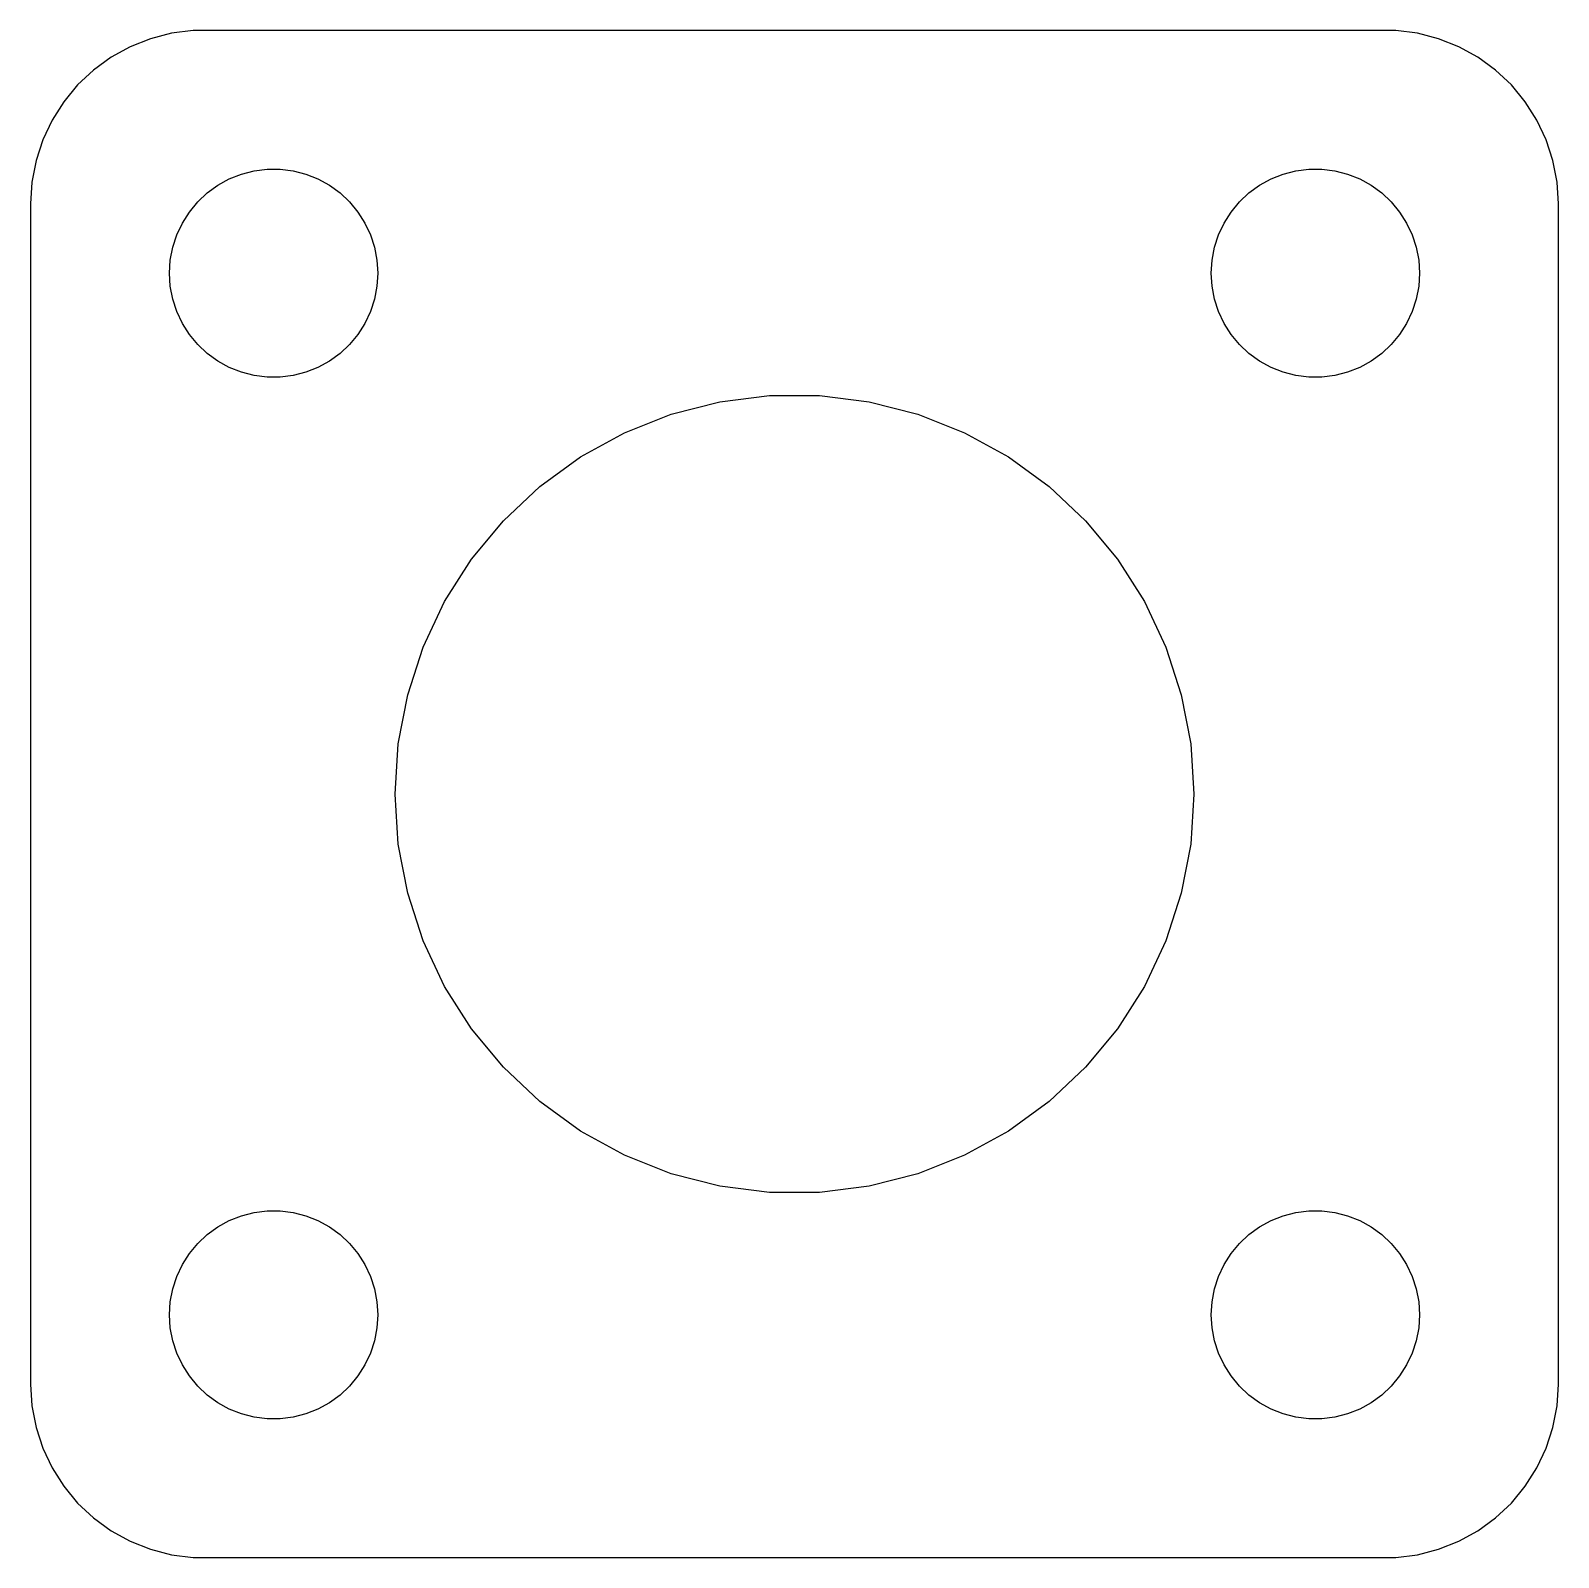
# Model space of a CAD drawing. Header units: metres. Extents: x -22 to 22, y 32 to 76.
import ezdxf

# ---------------------------------------------------------------- set-up
doc = ezdxf.new("R2010")
doc.units = ezdxf.units.M

msp = doc.modelspace()

# ---------------------------------------------------------------- linework, layer by layer
for p, q in [((-18.5451, 75.7553), (-19.1289, 75.5241)), ((-17.9369, 75.9114), (-18.5451, 75.7553)), ((-17.3139, 75.9901), (-17.9369, 75.9114)), ((17.3139, 75.9901), (-17.3139, 75.9901)), ((17.9369, 75.9114), (17.3139, 75.9901)), ((18.5451, 75.7553), (17.9369, 75.9114)), ((19.1289, 75.5241), (18.5451, 75.7553)), ((-19.1289, 75.5241), (-19.6791, 75.2216)), ((19.6791, 75.2216), (19.1289, 75.5241)), ((-20.1871, 74.8526), (-20.6448, 74.4227)), ((-19.6791, 75.2216), (-20.1871, 74.8526)), ((20.1871, 74.8526), (19.6791, 75.2216)), ((20.6448, 74.4227), (20.1871, 74.8526)), ((-20.6448, 74.4227), (-21.0451, 73.9389)), ((21.0451, 73.9389), (20.6448, 74.4227)), ((-21.0451, 73.9389), (-21.3815, 73.4088)), ((21.3815, 73.4088), (21.0451, 73.9389)), ((-21.3815, 73.4088), (-21.6489, 72.8406)), ((21.6489, 72.8406), (21.3815, 73.4088)), ((-21.6489, 72.8406), (-21.8429, 72.2434)), ((21.8429, 72.2434), (21.6489, 72.8406)), ((-21.8429, 72.2434), (-21.9606, 71.6267)), ((21.9606, 71.6267), (21.8429, 72.2434)), ((-16.2773, 71.7145), (-15.927, 71.8532)), ((-15.927, 71.8532), (-15.5621, 71.9469)), ((-15.5621, 71.9469), (-15.1884, 71.9941)), ((-15.1884, 71.9941), (-14.8116, 71.9941)), ((-14.8116, 71.9941), (-14.4379, 71.9469)), ((-14.4379, 71.9469), (-14.0729, 71.8532)), ((-14.0729, 71.8532), (-13.7227, 71.7145)), ((13.7227, 71.7145), (14.0729, 71.8532)), ((14.0729, 71.8532), (14.4379, 71.9469)), ((14.4379, 71.9469), (14.8116, 71.9941)), ((14.8116, 71.9941), (15.1884, 71.9941)), ((15.1884, 71.9941), (15.5621, 71.9469)), ((15.5621, 71.9469), (15.927, 71.8532)), ((15.927, 71.8532), (16.2773, 71.7145)), ((-21.9606, 71.6267), (-22, 71)), ((-17.1869, 71.0536), (-16.9123, 71.3115)), ((-16.9123, 71.3115), (-16.6075, 71.533)), ((-16.6075, 71.533), (-16.2773, 71.7145)), ((-13.7227, 71.7145), (-13.3925, 71.533)), ((-13.3925, 71.533), (-13.0877, 71.3115)), ((-13.0877, 71.3115), (-12.8131, 71.0536)), ((12.8131, 71.0536), (13.0877, 71.3115)), ((13.0877, 71.3115), (13.3925, 71.533)), ((13.3925, 71.533), (13.7227, 71.7145)), ((16.2773, 71.7145), (16.6075, 71.533)), ((16.6075, 71.533), (16.9123, 71.3115)), ((16.9123, 71.3115), (17.1869, 71.0536)), ((22, 71), (21.9606, 71.6267)), ((-22, 71), (-22, 37)), ((-17.427, 70.7634), (-17.1869, 71.0536)), ((-12.8131, 71.0536), (-12.5729, 70.7634)), ((12.5729, 70.7634), (12.8131, 71.0536)), ((17.1869, 71.0536), (17.427, 70.7634)), ((22, 37), (22, 71)), ((-17.7893, 70.1044), (-17.6289, 70.4453)), ((-17.6289, 70.4453), (-17.427, 70.7634)), ((-12.5729, 70.7634), (-12.3711, 70.4453)), ((-12.3711, 70.4453), (-12.2107, 70.1044)), ((12.2107, 70.1044), (12.3711, 70.4453)), ((12.3711, 70.4453), (12.5729, 70.7634)), ((17.427, 70.7634), (17.6289, 70.4453)), ((17.6289, 70.4453), (17.7893, 70.1044)), ((-17.9057, 69.7461), (-17.7893, 70.1044)), ((-12.2107, 70.1044), (-12.0942, 69.7461)), ((12.0942, 69.7461), (12.2107, 70.1044)), ((17.7893, 70.1044), (17.9057, 69.7461)), ((-17.9763, 69.376), (-17.9057, 69.7461)), ((-12.0942, 69.7461), (-12.0237, 69.376)), ((12.0237, 69.376), (12.0942, 69.7461)), ((17.9057, 69.7461), (17.9763, 69.376)), ((-18, 69), (-17.9763, 69.376)), ((-12.0237, 69.376), (-12, 69)), ((12, 69), (12.0237, 69.376)), ((17.9763, 69.376), (18, 69)), ((-17.9763, 68.624), (-18, 69)), ((-12, 69), (-12.0237, 68.624)), ((12.0237, 68.624), (12, 69)), ((18, 69), (17.9763, 68.624)), ((-17.9057, 68.2539), (-17.9763, 68.624)), ((-17.7893, 67.8956), (-17.9057, 68.2539)), ((-12.0942, 68.2539), (-12.2107, 67.8956)), ((-12.0237, 68.624), (-12.0942, 68.2539)), ((12.0942, 68.2539), (12.0237, 68.624)), ((12.2107, 67.8956), (12.0942, 68.2539)), ((17.9057, 68.2539), (17.7893, 67.8956)), ((17.9763, 68.624), (17.9057, 68.2539)), ((-17.6289, 67.5547), (-17.7893, 67.8956)), ((-12.2107, 67.8956), (-12.3711, 67.5547)), ((12.3711, 67.5547), (12.2107, 67.8956)), ((17.7893, 67.8956), (17.6289, 67.5547)), ((-17.427, 67.2366), (-17.6289, 67.5547)), ((-12.3711, 67.5547), (-12.5729, 67.2366)), ((12.5729, 67.2366), (12.3711, 67.5547)), ((17.6289, 67.5547), (17.427, 67.2366)), ((-17.1869, 66.9464), (-17.427, 67.2366)), ((-16.9123, 66.6884), (-17.1869, 66.9464)), ((-12.8131, 66.9464), (-13.0877, 66.6884)), ((-12.5729, 67.2366), (-12.8131, 66.9464)), ((12.8131, 66.9464), (12.5729, 67.2366)), ((13.0877, 66.6884), (12.8131, 66.9464)), ((17.1869, 66.9464), (16.9123, 66.6884)), ((17.427, 67.2366), (17.1869, 66.9464)), ((-16.6075, 66.467), (-16.9123, 66.6884)), ((-16.2773, 66.2855), (-16.6075, 66.467)), ((-13.3925, 66.467), (-13.7227, 66.2855)), ((-13.0877, 66.6884), (-13.3925, 66.467)), ((13.3925, 66.467), (13.0877, 66.6884)), ((13.7227, 66.2855), (13.3925, 66.467)), ((16.6075, 66.467), (16.2773, 66.2855)), ((16.9123, 66.6884), (16.6075, 66.467)), ((-15.927, 66.1468), (-16.2773, 66.2855)), ((-15.5621, 66.0531), (-15.927, 66.1468)), ((-15.1884, 66.0059), (-15.5621, 66.0531)), ((-14.8116, 66.0059), (-15.1884, 66.0059)), ((-14.4379, 66.0531), (-14.8116, 66.0059)), ((-14.0729, 66.1468), (-14.4379, 66.0531)), ((-13.7227, 66.2855), (-14.0729, 66.1468)), ((14.0729, 66.1468), (13.7227, 66.2855)), ((14.4379, 66.0531), (14.0729, 66.1468)), ((14.8116, 66.0059), (14.4379, 66.0531)), ((15.1884, 66.0059), (14.8116, 66.0059)), ((15.5621, 66.0531), (15.1884, 66.0059)), ((15.927, 66.1468), (15.5621, 66.0531)), ((16.2773, 66.2855), (15.927, 66.1468)), ((-3.55368, 64.9371), (-2.15488, 65.2963)), ((-2.15488, 65.2963), (-0.72208, 65.4773)), ((-0.72208, 65.4773), (0.72208, 65.4773)), ((0.72208, 65.4773), (2.15488, 65.2963)), ((2.15488, 65.2963), (3.55368, 64.9371)), ((-4.89645, 64.4055), (-3.55368, 64.9371)), ((3.55368, 64.9371), (4.89645, 64.4055)), ((-6.162, 63.7098), (-4.89645, 64.4055)), ((4.89645, 64.4055), (6.162, 63.7098)), ((-7.33037, 62.8609), (-6.162, 63.7098)), ((6.162, 63.7098), (7.33037, 62.8609)), ((-8.38313, 61.8723), (-7.33037, 62.8609)), ((7.33037, 62.8609), (8.38313, 61.8723)), ((-9.30368, 60.7595), (-8.38313, 61.8723)), ((8.38313, 61.8723), (9.30368, 60.7595)), ((-10.0775, 59.5402), (-9.30368, 60.7595)), ((9.30368, 60.7595), (10.0775, 59.5402)), ((-10.6924, 58.2334), (-10.0775, 59.5402)), ((10.0775, 59.5402), (10.6924, 58.2334)), ((-11.1387, 56.8599), (-10.6924, 58.2334)), ((10.6924, 58.2334), (11.1387, 56.8599)), ((-11.4093, 55.4413), (-11.1387, 56.8599)), ((11.1387, 56.8599), (11.4093, 55.4413)), ((-11.5, 54), (-11.4093, 55.4413)), ((11.4093, 55.4413), (11.5, 54)), ((-11.4093, 52.5587), (-11.5, 54)), ((11.5, 54), (11.4093, 52.5587)), ((-11.1387, 51.1401), (-11.4093, 52.5587)), ((11.4093, 52.5587), (11.1387, 51.1401)), ((-10.6924, 49.7666), (-11.1387, 51.1401)), ((11.1387, 51.1401), (10.6924, 49.7666)), ((-10.0775, 48.4598), (-10.6924, 49.7666)), ((10.6924, 49.7666), (10.0775, 48.4598)), ((-9.30368, 47.2405), (-10.0775, 48.4598)), ((10.0775, 48.4598), (9.30368, 47.2405)), ((-8.38313, 46.1277), (-9.30368, 47.2405)), ((9.30368, 47.2405), (8.38313, 46.1277)), ((-7.33037, 45.1391), (-8.38313, 46.1277)), ((8.38313, 46.1277), (7.33037, 45.1391)), ((-6.162, 44.2902), (-7.33037, 45.1391)), ((7.33037, 45.1391), (6.162, 44.2902)), ((-4.89645, 43.5945), (-6.162, 44.2902)), ((6.162, 44.2902), (4.89645, 43.5945)), ((-3.55368, 43.0629), (-4.89645, 43.5945)), ((4.89645, 43.5945), (3.55368, 43.0629)), ((-2.15488, 42.7037), (-3.55368, 43.0629)), ((-0.72208, 42.5227), (-2.15488, 42.7037)), ((2.15488, 42.7037), (0.72208, 42.5227)), ((3.55368, 43.0629), (2.15488, 42.7037)), ((0.72208, 42.5227), (-0.72208, 42.5227)), ((-16.2773, 41.7145), (-15.927, 41.8532)), ((-15.927, 41.8532), (-15.5621, 41.9469)), ((-15.5621, 41.9469), (-15.1884, 41.9941)), ((-15.1884, 41.9941), (-14.8116, 41.9941)), ((-14.8116, 41.9941), (-14.4379, 41.9469)), ((-14.4379, 41.9469), (-14.0729, 41.8532)), ((-14.0729, 41.8532), (-13.7227, 41.7145)), ((13.7227, 41.7145), (14.0729, 41.8532)), ((14.0729, 41.8532), (14.4379, 41.9469)), ((14.4379, 41.9469), (14.8116, 41.9941)), ((14.8116, 41.9941), (15.1884, 41.9941)), ((15.1884, 41.9941), (15.5621, 41.9469)), ((15.5621, 41.9469), (15.927, 41.8532)), ((15.927, 41.8532), (16.2773, 41.7145)), ((-16.9123, 41.3116), (-16.6075, 41.533)), ((-16.6075, 41.533), (-16.2773, 41.7145)), ((-13.7227, 41.7145), (-13.3925, 41.533)), ((-13.3925, 41.533), (-13.0877, 41.3116)), ((13.0877, 41.3116), (13.3925, 41.533)), ((13.3925, 41.533), (13.7227, 41.7145)), ((16.2773, 41.7145), (16.6075, 41.533)), ((16.6075, 41.533), (16.9123, 41.3116)), ((-17.427, 40.7634), (-17.1869, 41.0536)), ((-17.1869, 41.0536), (-16.9123, 41.3116)), ((-13.0877, 41.3116), (-12.8131, 41.0536)), ((-12.8131, 41.0536), (-12.5729, 40.7634)), ((12.5729, 40.7634), (12.8131, 41.0536)), ((12.8131, 41.0536), (13.0877, 41.3116)), ((16.9123, 41.3116), (17.1869, 41.0536)), ((17.1869, 41.0536), (17.427, 40.7634)), ((-17.6289, 40.4453), (-17.427, 40.7634)), ((-12.5729, 40.7634), (-12.3711, 40.4453)), ((12.3711, 40.4453), (12.5729, 40.7634)), ((17.427, 40.7634), (17.6289, 40.4453)), ((-17.9057, 39.7461), (-17.7893, 40.1044)), ((-17.7893, 40.1044), (-17.6289, 40.4453)), ((-12.3711, 40.4453), (-12.2107, 40.1044)), ((-12.2107, 40.1044), (-12.0942, 39.7461)), ((12.0942, 39.7461), (12.2107, 40.1044)), ((12.2107, 40.1044), (12.3711, 40.4453)), ((17.6289, 40.4453), (17.7893, 40.1044)), ((17.7893, 40.1044), (17.9057, 39.7461)), ((-17.9763, 39.376), (-17.9057, 39.7461)), ((-12.0942, 39.7461), (-12.0237, 39.376)), ((12.0237, 39.376), (12.0942, 39.7461)), ((17.9057, 39.7461), (17.9763, 39.376)), ((-18, 39), (-17.9763, 39.376)), ((-12.0237, 39.376), (-12, 39)), ((12, 39), (12.0237, 39.376)), ((17.9763, 39.376), (18, 39)), ((-17.9763, 38.624), (-18, 39)), ((-12, 39), (-12.0237, 38.624)), ((12.0237, 38.624), (12, 39)), ((18, 39), (17.9763, 38.624)), ((-17.9057, 38.2539), (-17.9763, 38.624)), ((-12.0237, 38.624), (-12.0942, 38.2539)), ((12.0942, 38.2539), (12.0237, 38.624)), ((17.9763, 38.624), (17.9057, 38.2539)), ((-17.7893, 37.8956), (-17.9057, 38.2539)), ((-17.6289, 37.5547), (-17.7893, 37.8956)), ((-12.2107, 37.8956), (-12.3711, 37.5547)), ((-12.0942, 38.2539), (-12.2107, 37.8956)), ((12.2107, 37.8956), (12.0942, 38.2539)), ((12.3711, 37.5547), (12.2107, 37.8956)), ((17.7893, 37.8956), (17.6289, 37.5547)), ((17.9057, 38.2539), (17.7893, 37.8956)), ((-17.427, 37.2366), (-17.6289, 37.5547)), ((-12.3711, 37.5547), (-12.5729, 37.2366)), ((12.5729, 37.2366), (12.3711, 37.5547)), ((17.6289, 37.5547), (17.427, 37.2366)), ((-22, 37), (-21.9606, 36.3733)), ((-17.1869, 36.9464), (-17.427, 37.2366)), ((-12.5729, 37.2366), (-12.8131, 36.9464)), ((12.8131, 36.9464), (12.5729, 37.2366)), ((17.427, 37.2366), (17.1869, 36.9464)), ((21.9606, 36.3733), (22, 37)), ((-16.9123, 36.6885), (-17.1869, 36.9464)), ((-16.6075, 36.467), (-16.9123, 36.6885)), ((-13.0877, 36.6885), (-13.3925, 36.467)), ((-12.8131, 36.9464), (-13.0877, 36.6885)), ((13.0877, 36.6885), (12.8131, 36.9464)), ((13.3925, 36.467), (13.0877, 36.6885)), ((16.9123, 36.6885), (16.6075, 36.467)), ((17.1869, 36.9464), (16.9123, 36.6885)), ((-21.9606, 36.3733), (-21.8429, 35.7566)), ((-16.2773, 36.2855), (-16.6075, 36.467)), ((-15.927, 36.1468), (-16.2773, 36.2855)), ((-15.5621, 36.0531), (-15.927, 36.1468)), ((-14.0729, 36.1468), (-14.4379, 36.0531)), ((-13.7227, 36.2855), (-14.0729, 36.1468)), ((-13.3925, 36.467), (-13.7227, 36.2855)), ((13.7227, 36.2855), (13.3925, 36.467)), ((14.0729, 36.1468), (13.7227, 36.2855)), ((14.4379, 36.0531), (14.0729, 36.1468)), ((15.927, 36.1468), (15.5621, 36.0531)), ((16.2773, 36.2855), (15.927, 36.1468)), ((16.6075, 36.467), (16.2773, 36.2855)), ((21.8429, 35.7566), (21.9606, 36.3733)), ((-21.8429, 35.7566), (-21.6489, 35.1594)), ((-15.1884, 36.0059), (-15.5621, 36.0531)), ((-14.8116, 36.0059), (-15.1884, 36.0059)), ((-14.4379, 36.0531), (-14.8116, 36.0059)), ((14.8116, 36.0059), (14.4379, 36.0531)), ((15.1884, 36.0059), (14.8116, 36.0059)), ((15.5621, 36.0531), (15.1884, 36.0059)), ((21.6489, 35.1594), (21.8429, 35.7566)), ((-21.6489, 35.1594), (-21.3815, 34.5912)), ((21.3815, 34.5912), (21.6489, 35.1594)), ((-21.3815, 34.5912), (-21.0451, 34.0611)), ((21.0451, 34.0611), (21.3815, 34.5912)), ((-21.0451, 34.0611), (-20.6448, 33.5773)), ((20.6448, 33.5773), (21.0451, 34.0611)), ((-20.6448, 33.5773), (-20.1871, 33.1474)), ((20.1871, 33.1474), (20.6448, 33.5773)), ((-20.1871, 33.1474), (-19.6791, 32.7784)), ((19.6791, 32.7784), (20.1871, 33.1474)), ((-19.6791, 32.7784), (-19.1289, 32.4759)), ((19.1289, 32.4759), (19.6791, 32.7784)), ((-19.1289, 32.4759), (-18.5451, 32.2447)), ((-18.5451, 32.2447), (-17.9369, 32.0886)), ((17.9369, 32.0886), (18.5451, 32.2447)), ((18.5451, 32.2447), (19.1289, 32.4759)), ((-17.9369, 32.0886), (-17.3139, 32.0099)), ((-17.3139, 32.0099), (17.3139, 32.0099)), ((17.3139, 32.0099), (17.9369, 32.0886))]:
    msp.add_line(p, q)

doc.saveas('drawing.dxf')
